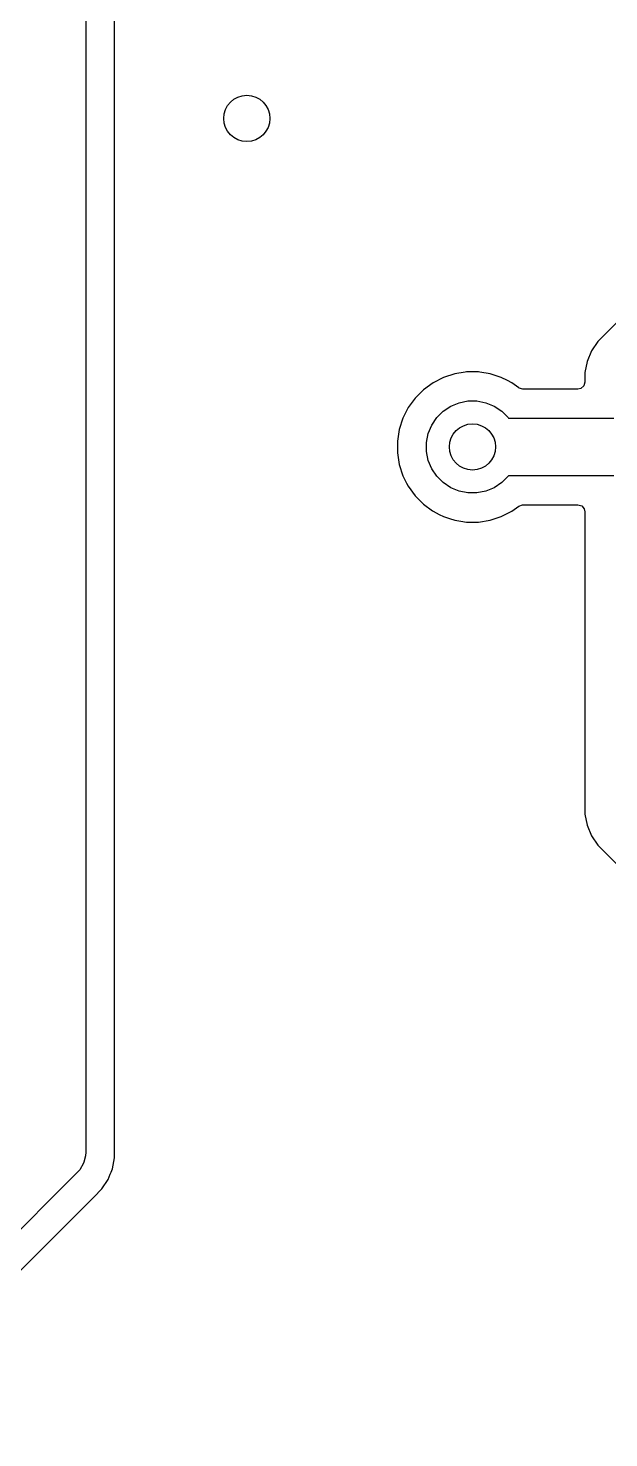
# Model space of a CAD drawing. Extents: x 10 to 287, y -200 to -10.
# Drawn here: x 149.97 to 160.03, y -117.47 to -93.05 of the extents above; entities that cross this region are included whole.
import ezdxf

# ---------------------------------------------------------------- set-up
doc = ezdxf.new("R2010")
doc.units = 0
doc.layers.add('BLACK', color=7, linetype='CONTINUOUS')

msp = doc.modelspace()

# ---------------------------------------------------------------- linework, layer by layer
at = {"layer": 'BLACK', "linetype": 'CONTINUOUS'}
for p, q in [((150.97, -90.443986), (150.97, -104.85688)), ((151.4705, -104.758339), (151.4705, -90.702662)), ((161.992858, -96.329101), (159.982221, -98.339738)), ((159.982218, -98.339741), (159.912538, -98.40942)), ((159.982221, -98.339738), (159.982218, -98.339741)), ((159.842859, -98.479099), (159.733371, -98.642959)), ((159.912538, -98.40942), (159.842859, -98.479099)), ((159.657947, -98.82505), (159.6195, -99.018336)), ((159.65795, -98.82504), (159.657947, -98.82505)), ((159.733364, -98.642972), (159.65795, -98.82504)), ((159.733371, -98.642959), (159.733364, -98.642972)), ((157.170776, -99.101661), (156.988386, -99.194595)), ((157.365465, -99.038402), (157.170776, -99.101661)), ((157.543329, -99.010231), (157.365465, -99.038402)), ((157.567648, -99.00638), (157.543329, -99.010231)), ((157.772352, -99.00638), (157.567648, -99.00638)), ((157.799995, -99.010758), (157.772352, -99.00638)), ((157.974534, -99.038402), (157.799995, -99.010758)), ((158.169223, -99.101661), (157.974534, -99.038402)), ((158.276613, -99.15638), (158.169223, -99.101661)), ((159.6195, -99.018336), (159.6195, -99.18238)), ((156.822782, -99.314912), (156.678035, -99.45966)), ((156.822786, -99.314908), (156.822782, -99.314912)), ((156.988386, -99.194595), (156.822786, -99.314908)), ((158.35161, -99.194593), (158.276613, -99.15638)), ((158.351612, -99.194594), (158.35161, -99.194593)), ((158.351613, -99.194595), (158.351612, -99.194594)), ((158.472877, -99.282698), (158.351613, -99.194595)), ((158.478723, -99.286695), (158.472877, -99.282698)), ((158.545762, -99.30638), (158.478723, -99.286695)), ((159.4955, -99.30638), (158.545762, -99.30638)), ((159.547011, -99.295174), (159.4955, -99.30638)), ((159.599815, -99.249419), (159.547011, -99.295174)), ((159.6195, -99.18238), (159.599815, -99.249419)), ((156.678028, -99.459666), (156.557715, -99.625266)), ((156.678035, -99.45966), (156.678028, -99.459666)), ((157.162485, -99.688472), (157.292883, -99.601343)), ((157.292883, -99.601343), (157.437772, -99.541328)), ((157.437772, -99.541328), (157.591586, -99.510732)), ((157.591586, -99.510732), (157.748414, -99.510732)), ((157.748414, -99.510732), (157.902228, -99.541328)), ((157.902228, -99.541328), (158.047117, -99.601343)), ((158.047117, -99.601343), (158.177515, -99.688472)), ((156.464781, -99.807656), (156.401522, -100.002345)), ((156.557715, -99.625266), (156.464781, -99.807656)), ((156.964463, -99.929763), (157.051592, -99.799365)), ((157.051592, -99.799365), (157.162485, -99.688472)), ((158.177515, -99.688472), (158.288408, -99.799365)), ((158.288408, -99.799365), (158.293429, -99.80688)), ((158.293429, -99.80688), (160.12, -99.80688)), ((156.401522, -100.002345), (156.3695, -100.204528)), ((156.873852, -100.228466), (156.904448, -100.074652)), ((156.904448, -100.074652), (156.964463, -99.929763)), ((156.3695, -100.204528), (156.3695, -100.409231)), ((156.873852, -100.385294), (156.873852, -100.228466)), ((156.3695, -100.409231), (156.401522, -100.611414)), ((156.904448, -100.539108), (156.873852, -100.385294)), ((156.964463, -100.683997), (156.904448, -100.539108)), ((156.401522, -100.611414), (156.464781, -100.806103)), ((156.464781, -100.806103), (156.528691, -100.931533)), ((157.051592, -100.814395), (156.964463, -100.683997)), ((157.162485, -100.925288), (157.051592, -100.814395)), ((158.288408, -100.814395), (158.177515, -100.925288)), ((158.293429, -100.80688), (158.288408, -100.814395)), ((160.12, -100.80688), (158.293429, -100.80688)), ((156.528691, -100.931533), (156.556251, -100.985621)), ((156.556251, -100.985621), (156.557715, -100.988493)), ((156.557715, -100.988493), (156.678028, -101.154093)), ((157.292883, -101.012417), (157.162485, -100.925288)), ((157.437772, -101.072432), (157.292883, -101.012417)), ((158.047117, -101.012417), (157.902228, -101.072432)), ((158.177515, -100.925288), (158.047117, -101.012417)), ((156.678028, -101.154093), (156.822786, -101.298851)), ((156.822786, -101.298851), (156.977749, -101.411436)), ((157.591586, -101.103028), (157.437772, -101.072432)), ((157.748414, -101.103028), (157.591586, -101.103028)), ((157.902228, -101.072432), (157.748414, -101.103028)), ((158.472877, -101.331061), (158.538683, -101.307582)), ((158.538683, -101.307582), (158.545762, -101.30738)), ((158.545762, -101.30738), (159.4955, -101.30738)), ((159.4955, -101.30738), (159.562539, -101.327065)), ((156.977749, -101.411436), (156.98839, -101.419167)), ((156.98839, -101.419167), (157.09608, -101.474038)), ((157.09608, -101.474038), (157.170776, -101.512098)), ((157.170776, -101.512098), (157.170778, -101.512098)), ((157.170778, -101.512098), (157.170781, -101.5121)), ((157.170781, -101.5121), (157.275137, -101.546007)), ((157.275137, -101.546007), (157.365465, -101.575357)), ((157.974534, -101.575357), (158.169219, -101.5121)), ((158.169219, -101.5121), (158.35161, -101.419167)), ((158.35161, -101.419167), (158.472877, -101.331061)), ((159.562539, -101.327065), (159.608294, -101.379869)), ((159.608294, -101.379869), (159.6195, -101.43138)), ((159.6195, -101.43138), (159.6195, -106.665421)), ((157.365465, -101.575357), (157.466557, -101.591368)), ((157.466557, -101.591368), (157.567648, -101.60738)), ((157.567648, -101.60738), (157.567649, -101.60738)), ((157.567649, -101.60738), (157.772351, -101.60738)), ((157.772351, -101.60738), (157.772352, -101.60738)), ((157.772352, -101.60738), (157.974534, -101.575357)), ((150.97, -104.85688), (150.97, -112.52)), ((151.4705, -112.42146), (151.4705, -104.758339)), ((159.6195, -106.665423), (159.619499, -106.665423)), ((159.619499, -106.665423), (159.657947, -106.858709)), ((159.6195, -106.665421), (159.6195, -106.665423)), ((159.657947, -106.858709), (159.65795, -106.858719)), ((159.65795, -106.858719), (159.733364, -107.040787)), ((159.733364, -107.040787), (159.733371, -107.0408)), ((159.733371, -107.0408), (159.84286, -107.204661)), ((159.84286, -107.204661), (159.842863, -107.204665)), ((159.842863, -107.204665), (159.986537, -107.348339)), ((159.986537, -107.348339), (159.986559, -107.348359)), ((159.986559, -107.348359), (162.489735, -109.851535)), ((150.97, -112.52), (150.965723, -112.585247)), ((151.4705, -112.61854), (151.4705, -112.42146)), ((150.93194, -112.711342), (150.866677, -112.824381)), ((150.936377, -112.694784), (150.93194, -112.711342)), ((150.965723, -112.585263), (150.936377, -112.694784)), ((150.965723, -112.585247), (150.965723, -112.585263)), ((151.432051, -112.811836), (151.4705, -112.61854)), ((150.823553, -112.873554), (146.506673, -117.190433)), ((150.866668, -112.824389), (150.823553, -112.873554)), ((150.866677, -112.824381), (150.866668, -112.824389)), ((151.247139, -113.157782), (151.356632, -112.993914)), ((151.356632, -112.993914), (151.394953, -112.901399)), ((151.394953, -112.901399), (151.409961, -112.865166)), ((151.409961, -112.865165), (151.432051, -112.811836)), ((151.409961, -112.865166), (151.409961, -112.865165)), ((151.107782, -113.297139), (151.247139, -113.157782)), ((146.937329, -117.46759), (151.107778, -113.297141)), ((151.107778, -113.297141), (151.107782, -113.297139))]:
    msp.add_line(p, q, dxfattribs=at)
at = {"layer": 'BLACK'}
for centre in [(153.76, -94.61688), (157.67, -100.30688)]:
    msp.add_circle(centre, 0.4, dxfattribs=at)
at = {"layer": 'WHITE'}
for centre in [(153.76, -94.61688), (157.67, -100.30688)]:
    msp.add_circle(centre, 0.4, dxfattribs=at)

doc.saveas('drawing.dxf')
